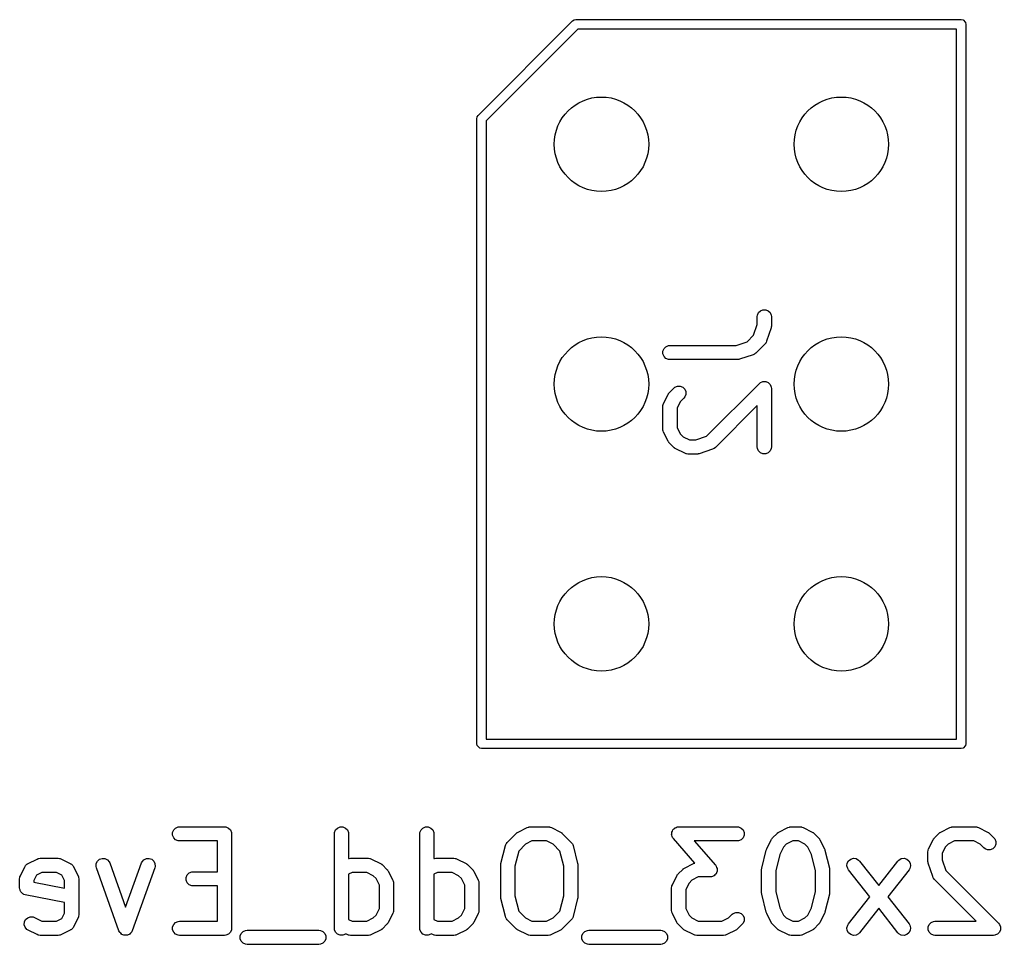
# Model space of a CAD drawing. Extents: x 1.92 to 4.62, y -4.26 to -2.08.
# Drawn here: x 3.9956 to 4.4045, y -3.8533 to -3.4677 of the extents above; entities that cross this region are included whole.
import ezdxf

# ---------------------------------------------------------------- set-up
doc = ezdxf.new("R2010")
doc.units = 0
doc.header["$MEASUREMENT"] = 0
doc.layers.add('BLACK', color=7, linetype='CONTINUOUS')

msp = doc.modelspace()

# ---------------------------------------------------------------- linework, layer by layer
at = {"layer": 'BLACK', "linetype": 'CONTINUOUS'}
for p, q in [((4.1868, -3.50766), (4.22617, -3.46829)), ((4.22837, -3.47165), (4.19016, -3.50987)), ((4.22617, -3.46829), (4.22681, -3.46787)), ((4.22681, -3.46787), (4.22756, -3.46772)), ((4.22756, -3.46772), (4.38819, -3.46772)), ((4.38622, -3.47165), (4.22837, -3.47165)), ((4.38622, -3.76772), (4.38622, -3.47165)), ((4.38819, -3.46772), (4.38894, -3.46787)), ((4.38894, -3.46787), (4.39001, -3.46893)), ((4.39001, -3.46893), (4.39016, -3.46969)), ((4.39016, -3.46969), (4.39016, -3.76969)), ((4.18622, -3.50906), (4.18637, -3.5083)), ((4.18637, -3.5083), (4.1868, -3.50766)), ((4.18622, -3.76969), (4.18622, -3.50906)), ((4.19016, -3.50987), (4.19016, -3.76772)), ((4.3032, -3.59099), (4.30364, -3.58992)), ((4.30364, -3.58992), (4.30445, -3.58911)), ((4.30445, -3.58911), (4.30552, -3.58867)), ((4.30552, -3.58867), (4.30667, -3.58867)), ((4.30667, -3.58867), (4.30774, -3.58911)), ((4.30774, -3.58911), (4.30855, -3.58992)), ((4.30855, -3.58992), (4.30899, -3.59099)), ((4.30314, -3.59156), (4.3032, -3.59099)), ((4.30314, -3.59483), (4.30314, -3.59156)), ((4.30899, -3.59099), (4.30905, -3.59156)), ((4.30905, -3.59156), (4.30905, -3.59531)), ((4.30164, -3.59934), (4.30314, -3.59483)), ((4.3089, -3.59625), (4.30702, -3.60187)), ((4.30896, -3.59596), (4.3089, -3.59625)), ((4.30899, -3.59589), (4.30896, -3.59596)), ((4.309, -3.59578), (4.30899, -3.59589)), ((4.30902, -3.59568), (4.309, -3.59578)), ((4.30905, -3.59531), (4.30902, -3.5956)), ((4.30902, -3.5956), (4.30902, -3.59568)), ((4.29437, -3.60361), (4.29888, -3.60211)), ((4.29888, -3.60211), (4.30164, -3.59934)), ((4.30668, -3.60258), (4.30631, -3.60303)), ((4.30672, -3.60248), (4.30668, -3.60258)), ((4.30679, -3.6024), (4.30672, -3.60248)), ((4.30702, -3.60187), (4.30679, -3.6024)), ((4.26383, -3.60599), (4.26427, -3.60492)), ((4.26383, -3.60714), (4.26383, -3.60599)), ((4.26427, -3.60492), (4.26508, -3.60411)), ((4.26508, -3.60411), (4.26615, -3.60367)), ((4.26615, -3.60367), (4.26673, -3.60361)), ((4.26673, -3.60361), (4.29437, -3.60361)), ((4.30631, -3.60303), (4.30256, -3.60677)), ((4.26427, -3.6082), (4.26383, -3.60714)), ((4.26508, -3.60902), (4.26427, -3.6082)), ((4.26615, -3.60946), (4.26508, -3.60902)), ((4.26673, -3.60951), (4.26615, -3.60946)), ((4.29485, -3.60951), (4.26673, -3.60951)), ((4.29514, -3.60949), (4.29485, -3.60951)), ((4.29522, -3.60949), (4.29514, -3.60949)), ((4.29532, -3.60947), (4.29522, -3.60949)), ((4.29542, -3.60946), (4.29532, -3.60947)), ((4.29549, -3.60943), (4.29542, -3.60946)), ((4.29578, -3.60936), (4.29549, -3.60943)), ((4.3014, -3.60749), (4.29578, -3.60936)), ((4.30193, -3.60725), (4.3014, -3.60749)), ((4.30201, -3.60718), (4.30193, -3.60725)), ((4.30211, -3.60714), (4.30201, -3.60718)), ((4.30256, -3.60677), (4.30211, -3.60714)), ((4.30445, -3.6191), (4.30521, -3.61879)), ((4.30521, -3.61879), (4.30552, -3.61866)), ((4.30552, -3.61866), (4.30667, -3.61866)), ((4.30667, -3.61866), (4.30774, -3.6191)), ((4.26651, -3.62322), (4.26839, -3.62135)), ((4.26839, -3.62135), (4.26883, -3.62098)), ((4.26883, -3.62098), (4.2699, -3.62054)), ((4.2699, -3.62054), (4.27105, -3.62054)), ((4.27105, -3.62054), (4.27212, -3.62098)), ((4.27212, -3.62098), (4.27293, -3.62179)), ((4.27293, -3.62179), (4.27337, -3.62286)), ((4.27337, -3.62286), (4.27337, -3.62401)), ((4.282, -3.64148), (4.30401, -3.61947)), ((4.30401, -3.61947), (4.30445, -3.6191)), ((4.30774, -3.6191), (4.30855, -3.61992)), ((4.30855, -3.61992), (4.30881, -3.62054)), ((4.30881, -3.62054), (4.30899, -3.62098)), ((4.30899, -3.62098), (4.30905, -3.62156)), ((4.30905, -3.62156), (4.30905, -3.64593)), ((4.26408, -3.62774), (4.26596, -3.62399)), ((4.26596, -3.62399), (4.26611, -3.62374)), ((4.26611, -3.62374), (4.26614, -3.62367)), ((4.26614, -3.62367), (4.26621, -3.62359)), ((4.26621, -3.62359), (4.26627, -3.6235)), ((4.26627, -3.6235), (4.26633, -3.62345)), ((4.26633, -3.62345), (4.26651, -3.62322)), ((4.27103, -3.62706), (4.26968, -3.62976)), ((4.27256, -3.62552), (4.27103, -3.62706)), ((4.27293, -3.62508), (4.27256, -3.62552)), ((4.27337, -3.62401), (4.27293, -3.62508)), ((4.26377, -3.62906), (4.26383, -3.62848)), ((4.26377, -3.63843), (4.26377, -3.62906)), ((4.26383, -3.62848), (4.26387, -3.62838)), ((4.26387, -3.62838), (4.26388, -3.62828)), ((4.26388, -3.62828), (4.26408, -3.62774)), ((4.26968, -3.62976), (4.26968, -3.63774)), ((4.30314, -3.62869), (4.28569, -3.64614)), ((4.30314, -3.64593), (4.30314, -3.62869)), ((4.26383, -3.63901), (4.26377, -3.63843)), ((4.26387, -3.63911), (4.26383, -3.63901)), ((4.26388, -3.63921), (4.26387, -3.63911)), ((4.26408, -3.63975), (4.26388, -3.63921)), ((4.26968, -3.63774), (4.27103, -3.64043)), ((4.26596, -3.6435), (4.26408, -3.63975)), ((4.26611, -3.64375), (4.26596, -3.6435)), ((4.27103, -3.64043), (4.27222, -3.64163)), ((4.27222, -3.64163), (4.27492, -3.64298)), ((4.27492, -3.64298), (4.27749, -3.64298)), ((4.27749, -3.64298), (4.282, -3.64148)), ((4.26614, -3.64382), (4.26611, -3.64375)), ((4.26621, -3.6439), (4.26614, -3.64382)), ((4.26627, -3.64399), (4.26621, -3.6439)), ((4.26633, -3.64404), (4.26627, -3.64399)), ((4.26651, -3.64427), (4.26633, -3.64404)), ((4.26839, -3.64614), (4.26651, -3.64427)), ((4.26861, -3.64633), (4.26839, -3.64614)), ((4.26866, -3.64639), (4.26861, -3.64633)), ((4.26875, -3.64645), (4.26866, -3.64639)), ((4.26883, -3.64651), (4.26875, -3.64645)), ((4.26891, -3.64654), (4.26883, -3.64651)), ((4.26915, -3.6467), (4.26891, -3.64654)), ((4.2729, -3.64857), (4.26915, -3.6467)), ((4.28453, -3.64686), (4.27891, -3.64873)), ((4.28506, -3.64662), (4.28453, -3.64686)), ((4.28514, -3.64655), (4.28506, -3.64662)), ((4.28524, -3.64651), (4.28514, -3.64655)), ((4.28569, -3.64614), (4.28524, -3.64651)), ((4.3032, -3.64651), (4.30314, -3.64593)), ((4.30364, -3.64757), (4.3032, -3.64651)), ((4.30445, -3.64839), (4.30364, -3.64757)), ((4.30855, -3.64757), (4.30774, -3.64839)), ((4.30899, -3.64651), (4.30855, -3.64757)), ((4.30905, -3.64593), (4.30899, -3.64651)), ((4.27344, -3.64878), (4.2729, -3.64857)), ((4.27355, -3.64879), (4.27344, -3.64878)), ((4.27365, -3.64883), (4.27355, -3.64879)), ((4.27422, -3.64888), (4.27365, -3.64883)), ((4.27797, -3.64888), (4.27422, -3.64888)), ((4.27827, -3.64886), (4.27797, -3.64888)), ((4.27834, -3.64886), (4.27827, -3.64886)), ((4.27845, -3.64884), (4.27834, -3.64886)), ((4.27855, -3.64883), (4.27845, -3.64884)), ((4.27862, -3.6488), (4.27855, -3.64883)), ((4.27891, -3.64873), (4.27862, -3.6488)), ((4.30552, -3.64883), (4.30445, -3.64839)), ((4.30667, -3.64883), (4.30552, -3.64883)), ((4.30774, -3.64839), (4.30667, -3.64883)), ((4.18637, -3.77044), (4.18622, -3.76969)), ((4.19016, -3.76772), (4.38622, -3.76772)), ((4.39016, -3.76969), (4.39001, -3.77044)), ((4.18744, -3.7715), (4.18637, -3.77044)), ((4.18819, -3.77165), (4.18744, -3.7715)), ((4.38819, -3.77165), (4.18819, -3.77165)), ((4.38894, -3.7715), (4.38819, -3.77165)), ((4.39001, -3.77044), (4.38894, -3.7715)), ((4.05938, -3.8067), (4.05982, -3.80564)), ((4.05938, -3.80785), (4.05938, -3.8067)), ((4.05982, -3.80564), (4.06064, -3.80482)), ((4.06064, -3.80482), (4.0617, -3.80438)), ((4.0617, -3.80438), (4.06228, -3.80432)), ((4.06228, -3.80432), (4.08103, -3.80432)), ((4.08103, -3.80432), (4.0816, -3.80438)), ((4.0816, -3.80438), (4.08267, -3.80482)), ((4.08267, -3.80482), (4.08348, -3.80564)), ((4.08348, -3.80564), (4.08392, -3.8067)), ((4.08392, -3.8067), (4.08398, -3.80728)), ((4.12682, -3.80728), (4.12688, -3.8067)), ((4.12688, -3.8067), (4.12732, -3.80564)), ((4.12732, -3.80564), (4.12813, -3.80482)), ((4.12813, -3.80482), (4.1292, -3.80438)), ((4.1292, -3.80438), (4.13035, -3.80438)), ((4.13035, -3.80438), (4.13141, -3.80482)), ((4.13141, -3.80482), (4.13223, -3.80564)), ((4.13223, -3.80564), (4.13267, -3.8067)), ((4.13267, -3.8067), (4.13272, -3.80728)), ((4.16244, -3.80728), (4.1625, -3.8067)), ((4.1625, -3.8067), (4.16294, -3.80564)), ((4.16294, -3.80564), (4.16375, -3.80482)), ((4.16375, -3.80482), (4.16482, -3.80438)), ((4.16482, -3.80438), (4.16597, -3.80438)), ((4.16597, -3.80438), (4.16703, -3.80482)), ((4.16703, -3.80482), (4.16785, -3.80564)), ((4.16785, -3.80564), (4.16829, -3.8067)), ((4.16829, -3.8067), (4.16834, -3.80728)), ((4.19892, -3.81081), (4.20267, -3.80706)), ((4.20267, -3.80706), (4.2029, -3.80688)), ((4.2029, -3.80688), (4.20295, -3.80682)), ((4.20295, -3.80682), (4.20304, -3.80676)), ((4.20304, -3.80676), (4.20312, -3.8067)), ((4.20312, -3.8067), (4.20319, -3.80667)), ((4.20319, -3.80667), (4.20344, -3.80651)), ((4.20344, -3.80651), (4.20719, -3.80464)), ((4.20719, -3.80464), (4.20773, -3.80443)), ((4.20773, -3.80443), (4.20784, -3.80442)), ((4.20784, -3.80442), (4.20794, -3.80438)), ((4.20794, -3.80438), (4.20851, -3.80432)), ((4.20851, -3.80432), (4.21601, -3.80432)), ((4.21601, -3.80432), (4.21659, -3.80438)), ((4.21659, -3.80438), (4.21668, -3.80442)), ((4.21668, -3.80442), (4.21679, -3.80443)), ((4.21679, -3.80443), (4.21733, -3.80464)), ((4.21733, -3.80464), (4.22108, -3.80651)), ((4.22108, -3.80651), (4.22133, -3.80667)), ((4.22133, -3.80667), (4.2214, -3.8067)), ((4.2214, -3.8067), (4.22148, -3.80676)), ((4.22148, -3.80676), (4.22157, -3.80682)), ((4.22157, -3.80682), (4.22162, -3.80688)), ((4.22162, -3.80688), (4.22185, -3.80706)), ((4.22185, -3.80706), (4.2256, -3.81081)), ((4.26748, -3.8067), (4.26752, -3.80661)), ((4.26748, -3.80718), (4.26748, -3.8067)), ((4.26752, -3.80661), (4.26753, -3.80651)), ((4.26753, -3.80651), (4.26774, -3.80608)), ((4.26774, -3.80608), (4.26792, -3.80564)), ((4.26792, -3.80564), (4.26799, -3.80557)), ((4.26799, -3.80557), (4.26804, -3.80548)), ((4.26804, -3.80548), (4.2684, -3.80516)), ((4.2684, -3.80516), (4.26874, -3.80482)), ((4.26874, -3.80482), (4.26883, -3.80478)), ((4.26883, -3.80478), (4.26891, -3.80472)), ((4.26891, -3.80472), (4.26936, -3.80456)), ((4.26936, -3.80456), (4.2698, -3.80438)), ((4.2698, -3.80438), (4.26994, -3.80437)), ((4.26994, -3.80437), (4.27, -3.80435)), ((4.27, -3.80435), (4.27007, -3.80435)), ((4.27007, -3.80435), (4.27038, -3.80432)), ((4.27038, -3.80432), (4.29475, -3.80432)), ((4.29475, -3.80432), (4.29533, -3.80438)), ((4.29533, -3.80438), (4.29639, -3.80482)), ((4.29639, -3.80482), (4.29721, -3.80564)), ((4.29721, -3.80564), (4.29765, -3.8067)), ((4.29765, -3.8067), (4.29765, -3.80785)), ((4.30954, -3.80894), (4.31141, -3.80706)), ((4.31141, -3.80706), (4.31164, -3.80688)), ((4.31164, -3.80688), (4.31169, -3.80682)), ((4.31169, -3.80682), (4.31178, -3.80676)), ((4.31178, -3.80676), (4.31186, -3.8067)), ((4.31186, -3.8067), (4.31193, -3.80667)), ((4.31193, -3.80667), (4.31218, -3.80651)), ((4.31218, -3.80651), (4.31593, -3.80464)), ((4.31593, -3.80464), (4.31647, -3.80443)), ((4.31647, -3.80443), (4.31657, -3.80442)), ((4.31657, -3.80442), (4.31667, -3.80438)), ((4.31667, -3.80438), (4.31725, -3.80432)), ((4.31725, -3.80432), (4.321, -3.80432)), ((4.321, -3.80432), (4.32157, -3.80438)), ((4.32157, -3.80438), (4.32167, -3.80442)), ((4.32167, -3.80442), (4.32178, -3.80443)), ((4.32178, -3.80443), (4.32232, -3.80464)), ((4.32232, -3.80464), (4.32607, -3.80651)), ((4.32607, -3.80651), (4.32632, -3.80667)), ((4.32632, -3.80667), (4.32639, -3.8067)), ((4.32639, -3.8067), (4.32647, -3.80676)), ((4.32647, -3.80676), (4.32656, -3.80682)), ((4.32656, -3.80682), (4.32661, -3.80688)), ((4.32661, -3.80688), (4.32683, -3.80706)), ((4.32683, -3.80706), (4.32871, -3.80894)), ((4.37703, -3.80894), (4.3789, -3.80706)), ((4.3789, -3.80706), (4.37913, -3.80688)), ((4.37913, -3.80688), (4.37918, -3.80682)), ((4.37918, -3.80682), (4.37927, -3.80676)), ((4.37927, -3.80676), (4.37935, -3.8067)), ((4.37935, -3.8067), (4.37942, -3.80667)), ((4.37942, -3.80667), (4.37967, -3.80651)), ((4.37967, -3.80651), (4.38342, -3.80464)), ((4.38342, -3.80464), (4.38396, -3.80443)), ((4.38396, -3.80443), (4.38407, -3.80442)), ((4.38407, -3.80442), (4.38416, -3.80438)), ((4.38416, -3.80438), (4.38474, -3.80432)), ((4.38474, -3.80432), (4.39411, -3.80432)), ((4.39411, -3.80432), (4.39469, -3.80438)), ((4.39469, -3.80438), (4.39479, -3.80442)), ((4.39479, -3.80442), (4.39489, -3.80443)), ((4.39489, -3.80443), (4.39543, -3.80464)), ((4.39543, -3.80464), (4.39918, -3.80651)), ((4.39918, -3.80651), (4.39943, -3.80667)), ((4.39943, -3.80667), (4.3995, -3.8067)), ((4.3995, -3.8067), (4.39958, -3.80676)), ((4.39958, -3.80676), (4.39967, -3.80682)), ((4.39967, -3.80682), (4.39972, -3.80688)), ((4.39972, -3.80688), (4.39995, -3.80706)), ((4.39995, -3.80706), (4.40183, -3.80894)), ((4.05982, -3.80892), (4.05938, -3.80785)), ((4.06064, -3.80973), (4.05982, -3.80892)), ((4.0617, -3.81017), (4.06064, -3.80973)), ((4.06228, -3.81023), (4.0617, -3.81017)), ((4.07807, -3.81023), (4.06228, -3.81023)), ((4.07807, -3.82307), (4.07807, -3.81023)), ((4.08398, -3.80728), (4.08398, -3.84665)), ((4.12682, -3.84665), (4.12682, -3.80728)), ((4.13272, -3.80728), (4.13272, -3.81756)), ((4.16244, -3.84665), (4.16244, -3.80728)), ((4.16834, -3.80728), (4.16834, -3.81756)), ((4.19856, -3.81126), (4.19892, -3.81081)), ((4.20921, -3.81023), (4.20651, -3.81158)), ((4.21531, -3.81023), (4.20921, -3.81023)), ((4.21801, -3.81158), (4.21531, -3.81023)), ((4.2256, -3.81081), (4.22596, -3.81126)), ((4.26745, -3.80766), (4.26748, -3.80718)), ((4.26748, -3.80775), (4.26745, -3.80766)), ((4.26748, -3.80785), (4.26748, -3.80775)), ((4.26767, -3.8083), (4.26748, -3.80785)), ((4.26782, -3.80875), (4.26767, -3.8083)), ((4.2679, -3.80886), (4.26782, -3.80875)), ((4.26792, -3.80892), (4.2679, -3.80886)), ((4.26798, -3.80897), (4.26792, -3.80892)), ((4.26816, -3.80922), (4.26798, -3.80897)), ((4.27709, -3.81943), (4.26816, -3.80922)), ((4.29475, -3.81023), (4.27689, -3.81023)), ((4.27689, -3.81023), (4.28572, -3.82033)), ((4.29533, -3.81017), (4.29475, -3.81023)), ((4.29639, -3.80973), (4.29533, -3.81017)), ((4.29721, -3.80892), (4.29639, -3.80973)), ((4.29765, -3.80785), (4.29721, -3.80892)), ((4.30711, -3.81345), (4.30898, -3.80971)), ((4.30898, -3.80971), (4.30914, -3.80946)), ((4.30914, -3.80946), (4.30917, -3.80939)), ((4.30917, -3.80939), (4.30923, -3.8093)), ((4.30923, -3.8093), (4.30929, -3.80922)), ((4.30929, -3.80922), (4.30935, -3.80916)), ((4.30935, -3.80916), (4.30954, -3.80894)), ((4.31794, -3.81023), (4.31525, -3.81158)), ((4.3203, -3.81023), (4.31794, -3.81023)), ((4.323, -3.81158), (4.3203, -3.81023)), ((4.32871, -3.80894), (4.3289, -3.80916)), ((4.3289, -3.80916), (4.32895, -3.80922)), ((4.32895, -3.80922), (4.32901, -3.8093)), ((4.32901, -3.8093), (4.32908, -3.80939)), ((4.32908, -3.80939), (4.32911, -3.80946)), ((4.32911, -3.80946), (4.32926, -3.80971)), ((4.32926, -3.80971), (4.33114, -3.81345)), ((4.3746, -3.81345), (4.37647, -3.80971)), ((4.37647, -3.80971), (4.37663, -3.80946)), ((4.37663, -3.80946), (4.37666, -3.80939)), ((4.37666, -3.80939), (4.37673, -3.8093)), ((4.37673, -3.8093), (4.37678, -3.80922)), ((4.37678, -3.80922), (4.37684, -3.80916)), ((4.37684, -3.80916), (4.37703, -3.80894)), ((4.38544, -3.81023), (4.38274, -3.81158)), ((4.39342, -3.81023), (4.38544, -3.81023)), ((4.39611, -3.81158), (4.39342, -3.81023)), ((4.40183, -3.80894), (4.40219, -3.80939)), ((4.40219, -3.80939), (4.40263, -3.81045)), ((4.40263, -3.81045), (4.40263, -3.8116)), ((4.19627, -3.81968), (4.19815, -3.81218)), ((4.19815, -3.81218), (4.19834, -3.81164)), ((4.19834, -3.81164), (4.19847, -3.81146)), ((4.19847, -3.81146), (4.19856, -3.81126)), ((4.20368, -3.81441), (4.20209, -3.82076)), ((4.20651, -3.81158), (4.20368, -3.81441)), ((4.22084, -3.81441), (4.21801, -3.81158)), ((4.22243, -3.82076), (4.22084, -3.81441)), ((4.22596, -3.81126), (4.22605, -3.81146)), ((4.22605, -3.81146), (4.22618, -3.81164)), ((4.22618, -3.81164), (4.22637, -3.81218)), ((4.22637, -3.81218), (4.22825, -3.81968)), ((4.30501, -3.82156), (4.30688, -3.81406)), ((4.30688, -3.81406), (4.3069, -3.81402)), ((4.3069, -3.814), (4.30699, -3.81376)), ((4.3069, -3.81402), (4.3069, -3.814)), ((4.30699, -3.81376), (4.30708, -3.81351)), ((4.30708, -3.81351), (4.30709, -3.8135)), ((4.30709, -3.8135), (4.30711, -3.81345)), ((4.31405, -3.81277), (4.31253, -3.81581)), ((4.31525, -3.81158), (4.31405, -3.81277)), ((4.32419, -3.81277), (4.323, -3.81158)), ((4.32571, -3.81581), (4.32419, -3.81277)), ((4.33114, -3.81345), (4.33115, -3.8135)), ((4.33115, -3.8135), (4.33117, -3.81351)), ((4.33117, -3.81351), (4.33125, -3.81376)), ((4.33125, -3.81376), (4.33134, -3.814)), ((4.33134, -3.814), (4.33135, -3.81402)), ((4.33135, -3.81402), (4.33136, -3.81406)), ((4.33136, -3.81406), (4.33324, -3.82156)), ((4.37429, -3.81478), (4.37434, -3.8142)), ((4.37429, -3.81852), (4.37429, -3.81478)), ((4.37434, -3.8142), (4.37438, -3.8141)), ((4.37438, -3.8141), (4.37439, -3.814)), ((4.37439, -3.814), (4.3746, -3.81345)), ((4.38154, -3.81277), (4.38019, -3.81547)), ((4.38274, -3.81158), (4.38154, -3.81277)), ((4.39765, -3.81311), (4.39611, -3.81158)), ((4.3981, -3.81348), (4.39765, -3.81311)), ((4.39916, -3.81392), (4.3981, -3.81348)), ((4.40031, -3.81392), (4.39916, -3.81392)), ((4.40138, -3.81348), (4.40031, -3.81392)), ((4.40219, -3.81267), (4.40138, -3.81348)), ((4.40263, -3.8116), (4.40219, -3.81267)), ((3.99909, -3.81963), (4.00284, -3.81776)), ((4.00284, -3.81776), (4.00338, -3.81755)), ((4.00338, -3.81755), (4.00349, -3.81754)), ((4.00349, -3.81754), (4.00359, -3.8175)), ((4.00359, -3.8175), (4.00416, -3.81745)), ((4.00416, -3.81745), (4.01166, -3.81745)), ((4.01166, -3.81745), (4.01224, -3.8175)), ((4.01224, -3.8175), (4.01234, -3.81754)), ((4.01234, -3.81754), (4.01244, -3.81755)), ((4.01244, -3.81755), (4.01298, -3.81776)), ((4.01298, -3.81776), (4.01673, -3.81963)), ((4.02754, -3.81968), (4.02804, -3.81864)), ((4.02804, -3.81864), (4.02889, -3.81787)), ((4.02889, -3.81787), (4.02998, -3.81748)), ((4.02998, -3.81748), (4.03113, -3.81754)), ((4.03113, -3.81754), (4.03217, -3.81803)), ((4.03217, -3.81803), (4.03294, -3.81888)), ((4.03294, -3.81888), (4.03319, -3.81941)), ((4.04638, -3.81941), (4.04662, -3.81888)), ((4.04662, -3.81888), (4.0474, -3.81803)), ((4.0474, -3.81803), (4.04844, -3.81754)), ((4.04844, -3.81754), (4.04959, -3.81748)), ((4.04959, -3.81748), (4.05067, -3.81787)), ((4.05067, -3.81787), (4.05153, -3.81864)), ((4.05153, -3.81864), (4.05202, -3.81968)), ((4.13272, -3.81756), (4.13274, -3.81755)), ((4.13274, -3.81755), (4.13285, -3.81754)), ((4.13285, -3.81754), (4.13294, -3.8175)), ((4.13294, -3.8175), (4.13352, -3.81745)), ((4.13352, -3.81745), (4.14102, -3.81745)), ((4.14102, -3.81745), (4.1416, -3.8175)), ((4.1416, -3.8175), (4.14169, -3.81754)), ((4.14169, -3.81754), (4.1418, -3.81755)), ((4.1418, -3.81755), (4.14234, -3.81776)), ((4.14234, -3.81776), (4.14609, -3.81963)), ((4.16834, -3.81756), (4.16836, -3.81755)), ((4.16836, -3.81755), (4.16847, -3.81754)), ((4.16847, -3.81754), (4.16857, -3.8175)), ((4.16857, -3.8175), (4.16914, -3.81745)), ((4.16914, -3.81745), (4.17664, -3.81745)), ((4.17664, -3.81745), (4.17722, -3.8175)), ((4.17722, -3.8175), (4.17731, -3.81754)), ((4.17731, -3.81754), (4.17742, -3.81755)), ((4.17742, -3.81755), (4.17796, -3.81776)), ((4.17796, -3.81776), (4.18171, -3.81963)), ((4.31253, -3.81581), (4.31083, -3.82264)), ((4.32742, -3.82264), (4.32571, -3.81581)), ((4.34069, -3.81948), (4.34125, -3.81848)), ((4.34125, -3.81848), (4.34216, -3.81777)), ((4.34216, -3.81777), (4.34327, -3.81746)), ((4.34327, -3.81746), (4.34441, -3.81759)), ((4.34441, -3.81759), (4.34542, -3.81816)), ((4.34542, -3.81816), (4.34582, -3.81858)), ((4.34582, -3.81858), (4.35381, -3.82874)), ((4.35381, -3.82874), (4.3618, -3.81858)), ((4.3618, -3.81858), (4.3622, -3.81816)), ((4.3622, -3.81816), (4.3632, -3.81759)), ((4.3632, -3.81759), (4.36434, -3.81746)), ((4.36434, -3.81746), (4.36545, -3.81777)), ((4.36545, -3.81777), (4.36636, -3.81848)), ((4.36636, -3.81848), (4.36692, -3.81948)), ((4.37432, -3.81882), (4.37429, -3.81852)), ((4.37431, -3.81889), (4.37432, -3.81882)), ((4.37433, -3.819), (4.37431, -3.81889)), ((4.37434, -3.8191), (4.37433, -3.819)), ((4.37437, -3.81917), (4.37434, -3.8191)), ((4.37444, -3.81946), (4.37437, -3.81917)), ((4.38019, -3.81547), (4.38019, -3.81805)), ((4.38019, -3.81805), (4.3817, -3.82255)), ((3.9959, -3.8247), (3.99777, -3.82095)), ((3.99777, -3.82095), (3.99783, -3.82086)), ((3.99783, -3.82086), (3.99785, -3.82081)), ((3.99785, -3.82081), (3.9979, -3.82076)), ((3.9979, -3.82076), (3.99808, -3.82046)), ((3.99808, -3.82046), (3.99836, -3.82022)), ((3.99836, -3.82022), (3.9986, -3.81994)), ((3.9986, -3.81994), (3.99889, -3.81976)), ((3.99889, -3.81976), (3.99895, -3.81971)), ((3.99895, -3.81971), (3.999, -3.81969)), ((3.999, -3.81969), (3.99909, -3.81963)), ((4.00486, -3.82335), (4.00261, -3.82448)), ((4.01096, -3.82335), (4.00486, -3.82335)), ((4.01321, -3.82448), (4.01096, -3.82335)), ((4.01673, -3.81963), (4.01683, -3.81969)), ((4.01683, -3.81969), (4.01687, -3.81971)), ((4.01687, -3.81971), (4.01693, -3.81976)), ((4.01693, -3.81976), (4.01722, -3.81994)), ((4.01722, -3.81994), (4.01746, -3.82022)), ((4.01746, -3.82022), (4.01774, -3.82046)), ((4.01774, -3.82046), (4.01793, -3.82076)), ((4.01793, -3.82076), (4.01798, -3.82081)), ((4.01798, -3.82081), (4.01799, -3.82086)), ((4.01799, -3.82086), (4.01805, -3.82095)), ((4.01805, -3.82095), (4.01993, -3.8247)), ((4.02749, -3.82083), (4.02754, -3.81968)), ((4.02763, -3.82139), (4.02749, -3.82083)), ((4.037, -3.84764), (4.02763, -3.82139)), ((4.03319, -3.81941), (4.03978, -3.83787)), ((4.03978, -3.83787), (4.04638, -3.81941)), ((4.05194, -3.82139), (4.04256, -3.84764)), ((4.05208, -3.82083), (4.05194, -3.82139)), ((4.05202, -3.81968), (4.05208, -3.82083)), ((4.06626, -3.82357), (4.06733, -3.82313)), ((4.06733, -3.82313), (4.0679, -3.82307)), ((4.0679, -3.82307), (4.07807, -3.82307)), ((4.13422, -3.82335), (4.13272, -3.8241)), ((4.14032, -3.82335), (4.13422, -3.82335)), ((4.14302, -3.8247), (4.14032, -3.82335)), ((4.14609, -3.81963), (4.14634, -3.81979)), ((4.14634, -3.81979), (4.14641, -3.81982)), ((4.14641, -3.81982), (4.14649, -3.81989)), ((4.14649, -3.81989), (4.14658, -3.81994)), ((4.14658, -3.81994), (4.14663, -3.82)), ((4.14663, -3.82), (4.14686, -3.82019)), ((4.14686, -3.82019), (4.14873, -3.82206)), ((4.14873, -3.82206), (4.14892, -3.82229)), ((4.14892, -3.82229), (4.14898, -3.82234)), ((4.14898, -3.82234), (4.14903, -3.82243)), ((4.14903, -3.82243), (4.1491, -3.82251)), ((4.1491, -3.82251), (4.14913, -3.82258)), ((4.14913, -3.82258), (4.14929, -3.82283)), ((4.14929, -3.82283), (4.15116, -3.82658)), ((4.16984, -3.82335), (4.16834, -3.8241)), ((4.17594, -3.82335), (4.16984, -3.82335)), ((4.17864, -3.8247), (4.17594, -3.82335)), ((4.18171, -3.81963), (4.18196, -3.81979)), ((4.18196, -3.81979), (4.18203, -3.81982)), ((4.18203, -3.81982), (4.18211, -3.81989)), ((4.18211, -3.81989), (4.1822, -3.81994)), ((4.1822, -3.81994), (4.18225, -3.82)), ((4.18225, -3.82), (4.18248, -3.82019)), ((4.18248, -3.82019), (4.18435, -3.82206)), ((4.18435, -3.82206), (4.18454, -3.82229)), ((4.18454, -3.82229), (4.1846, -3.82234)), ((4.1846, -3.82234), (4.18465, -3.82243)), ((4.18465, -3.82243), (4.18472, -3.82251)), ((4.18472, -3.82251), (4.18475, -3.82258)), ((4.18475, -3.82258), (4.18491, -3.82283)), ((4.18491, -3.82283), (4.18678, -3.82658)), ((4.19618, -3.8204), (4.19619, -3.8203)), ((4.19618, -3.83352), (4.19618, -3.8204)), ((4.19619, -3.82026), (4.19622, -3.82004)), ((4.19619, -3.8203), (4.19619, -3.82026)), ((4.19622, -3.82004), (4.19624, -3.81982)), ((4.19624, -3.81982), (4.19626, -3.81978)), ((4.19626, -3.81978), (4.19627, -3.81968)), ((4.20209, -3.82076), (4.20209, -3.83316)), ((4.22243, -3.83316), (4.22243, -3.82076)), ((4.22825, -3.81968), (4.22826, -3.81978)), ((4.22826, -3.81978), (4.22828, -3.81982)), ((4.22828, -3.81982), (4.2283, -3.82004)), ((4.2283, -3.82004), (4.22833, -3.82026)), ((4.22833, -3.82026), (4.22833, -3.8203)), ((4.22833, -3.8203), (4.22834, -3.8204)), ((4.22834, -3.8204), (4.22834, -3.83352)), ((4.27017, -3.82394), (4.27204, -3.82206)), ((4.27204, -3.82206), (4.27227, -3.82188)), ((4.27227, -3.82188), (4.27232, -3.82182)), ((4.27232, -3.82182), (4.27241, -3.82176)), ((4.27241, -3.82176), (4.27249, -3.82169)), ((4.27249, -3.82169), (4.27256, -3.82166)), ((4.27256, -3.82166), (4.27281, -3.82151)), ((4.27281, -3.82151), (4.27656, -3.81963)), ((4.27656, -3.81963), (4.27709, -3.81943)), ((4.28572, -3.82033), (4.2859, -3.82058)), ((4.2859, -3.82058), (4.28596, -3.82063)), ((4.28596, -3.82063), (4.28598, -3.82069)), ((4.28598, -3.82069), (4.28606, -3.8208)), ((4.28606, -3.8208), (4.28621, -3.82126)), ((4.28635, -3.82304), (4.28614, -3.82347)), ((4.28621, -3.82126), (4.2864, -3.8217)), ((4.28636, -3.82294), (4.28635, -3.82304)), ((4.2864, -3.82285), (4.28636, -3.82294)), ((4.2864, -3.8217), (4.2864, -3.8218)), ((4.2864, -3.8218), (4.28643, -3.82189)), ((4.28643, -3.82189), (4.2864, -3.82237)), ((4.2864, -3.82237), (4.2864, -3.82285)), ((4.30492, -3.82213), (4.30496, -3.82192)), ((4.30493, -3.82217), (4.30492, -3.82213)), ((4.30492, -3.82227), (4.30493, -3.82217)), ((4.30492, -3.83165), (4.30492, -3.82227)), ((4.30496, -3.82192), (4.30498, -3.8217)), ((4.30498, -3.8217), (4.30499, -3.82166)), ((4.30499, -3.82166), (4.30501, -3.82156)), ((4.31083, -3.82264), (4.31083, -3.83128)), ((4.32742, -3.83128), (4.32742, -3.82264)), ((4.33324, -3.82156), (4.33325, -3.82166)), ((4.33325, -3.82166), (4.33327, -3.8217)), ((4.33327, -3.8217), (4.33329, -3.82192)), ((4.33329, -3.82192), (4.33332, -3.82213)), ((4.33332, -3.82213), (4.33331, -3.82217)), ((4.33331, -3.82217), (4.33332, -3.82227)), ((4.33332, -3.82227), (4.33332, -3.83165)), ((4.34055, -3.82063), (4.34069, -3.81948)), ((4.34086, -3.82174), (4.34055, -3.82063)), ((4.34117, -3.82222), (4.34086, -3.82174)), ((4.35005, -3.83352), (4.34117, -3.82222)), ((4.36644, -3.82222), (4.35756, -3.83352)), ((4.36675, -3.82174), (4.36644, -3.82222)), ((4.36706, -3.82063), (4.36675, -3.82174)), ((4.36692, -3.81948), (4.36706, -3.82063)), ((4.37631, -3.82508), (4.37444, -3.81946)), ((4.3817, -3.82255), (4.4037, -3.84456)), ((3.99558, -3.82602), (3.99564, -3.82545)), ((3.99558, -3.82977), (3.99558, -3.82602)), ((3.99564, -3.82545), (3.99568, -3.82535)), ((3.99568, -3.82535), (3.99569, -3.82524)), ((3.99569, -3.82524), (3.9959, -3.8247)), ((4.00261, -3.82448), (4.00149, -3.82672)), ((4.00149, -3.82672), (4.00149, -3.82735)), ((4.00149, -3.82735), (4.01433, -3.82992)), ((4.01433, -3.82672), (4.01321, -3.82448)), ((4.01433, -3.82992), (4.01433, -3.82672)), ((4.01993, -3.8247), (4.02013, -3.82524)), ((4.02013, -3.82524), (4.02014, -3.82535)), ((4.02014, -3.82535), (4.02018, -3.82545)), ((4.02018, -3.82545), (4.02024, -3.82602)), ((4.02024, -3.82602), (4.02024, -3.84102)), ((4.06501, -3.82545), (4.06545, -3.82438)), ((4.06501, -3.8266), (4.06501, -3.82545)), ((4.06545, -3.82766), (4.06501, -3.8266)), ((4.06545, -3.82438), (4.06626, -3.82357)), ((4.13272, -3.8241), (4.13272, -3.84295)), ((4.14422, -3.8259), (4.14302, -3.8247)), ((4.14557, -3.8286), (4.14422, -3.8259)), ((4.15116, -3.82658), (4.15137, -3.82712)), ((4.15137, -3.82712), (4.15137, -3.82722)), ((4.15137, -3.82722), (4.15141, -3.82732)), ((4.15141, -3.82732), (4.15147, -3.8279)), ((4.16834, -3.8241), (4.16834, -3.84295)), ((4.17984, -3.8259), (4.17864, -3.8247)), ((4.18119, -3.8286), (4.17984, -3.8259)), ((4.18678, -3.82658), (4.18699, -3.82712)), ((4.18699, -3.82712), (4.18699, -3.82722)), ((4.18699, -3.82722), (4.18704, -3.82732)), ((4.18704, -3.82732), (4.18709, -3.8279)), ((4.26774, -3.82845), (4.26961, -3.8247)), ((4.26961, -3.8247), (4.26977, -3.82446)), ((4.26977, -3.82446), (4.2698, -3.82438)), ((4.2698, -3.82438), (4.26986, -3.8243)), ((4.26986, -3.8243), (4.26992, -3.82421)), ((4.26992, -3.82421), (4.26998, -3.82416)), ((4.26998, -3.82416), (4.27017, -3.82394)), ((4.27588, -3.82658), (4.27468, -3.82777)), ((4.27857, -3.82523), (4.27588, -3.82658)), ((4.2835, -3.82523), (4.27857, -3.82523)), ((4.28381, -3.8252), (4.2835, -3.82523)), ((4.28388, -3.8252), (4.28381, -3.8252)), ((4.28394, -3.82518), (4.28388, -3.8252)), ((4.28408, -3.82517), (4.28394, -3.82518)), ((4.28452, -3.82499), (4.28408, -3.82517)), ((4.28498, -3.82483), (4.28452, -3.82499)), ((4.28505, -3.82477), (4.28498, -3.82483)), ((4.28514, -3.82473), (4.28505, -3.82477)), ((4.28548, -3.82439), (4.28514, -3.82473)), ((4.28584, -3.82407), (4.28548, -3.82439)), ((4.28589, -3.82399), (4.28584, -3.82407)), ((4.28596, -3.82391), (4.28589, -3.82399)), ((4.28614, -3.82347), (4.28596, -3.82391)), ((4.37655, -3.82561), (4.37631, -3.82508)), ((4.37662, -3.82569), (4.37655, -3.82561)), ((4.37666, -3.82579), (4.37662, -3.82569)), ((4.37703, -3.82624), (4.37666, -3.82579)), ((4.39448, -3.84369), (4.37703, -3.82624)), ((3.99564, -3.83035), (3.99558, -3.82977)), ((3.99575, -3.83062), (3.99564, -3.83035)), ((3.99581, -3.8309), (3.99575, -3.83062)), ((3.99597, -3.83114), (3.99581, -3.8309)), ((3.99608, -3.83141), (3.99597, -3.83114)), ((3.99629, -3.83162), (3.99608, -3.83141)), ((4.06626, -3.82848), (4.06545, -3.82766)), ((4.06733, -3.82892), (4.06626, -3.82848)), ((4.0679, -3.82898), (4.06733, -3.82892)), ((4.07807, -3.82898), (4.0679, -3.82898)), ((4.07807, -3.84369), (4.07807, -3.82898)), ((4.14557, -3.83845), (4.14557, -3.8286)), ((4.15147, -3.8279), (4.15147, -3.83915)), ((4.18119, -3.83845), (4.18119, -3.8286)), ((4.18709, -3.8279), (4.18709, -3.83915)), ((4.26743, -3.82977), (4.26748, -3.8292)), ((4.26743, -3.83915), (4.26743, -3.82977)), ((4.26748, -3.8292), (4.26752, -3.8291)), ((4.26752, -3.8291), (4.26753, -3.82899)), ((4.26753, -3.82899), (4.26774, -3.82845)), ((4.27468, -3.82777), (4.27333, -3.83047)), ((4.27333, -3.83047), (4.27333, -3.83845)), ((4.31083, -3.83128), (4.31253, -3.83812)), ((4.32571, -3.83812), (4.32742, -3.83128)), ((3.99645, -3.83186), (3.99629, -3.83162)), ((3.99669, -3.83202), (3.99645, -3.83186)), ((3.9969, -3.83223), (3.99669, -3.83202)), ((3.99716, -3.83234), (3.9969, -3.83223)), ((3.9974, -3.8325), (3.99716, -3.83234)), ((3.99796, -3.83267), (3.9974, -3.8325)), ((4.01433, -3.83594), (3.99796, -3.83267)), ((4.19619, -3.83362), (4.19618, -3.83352)), ((4.19619, -3.83367), (4.19619, -3.83362)), ((4.19622, -3.83388), (4.19619, -3.83367)), ((4.19624, -3.8341), (4.19622, -3.83388)), ((4.19626, -3.83414), (4.19624, -3.8341)), ((4.19627, -3.83424), (4.19626, -3.83414)), ((4.19815, -3.84174), (4.19627, -3.83424)), ((4.20209, -3.83316), (4.20368, -3.83951)), ((4.22084, -3.83951), (4.22243, -3.83316)), ((4.22825, -3.83424), (4.22637, -3.84174)), ((4.22826, -3.83414), (4.22825, -3.83424)), ((4.22828, -3.8341), (4.22826, -3.83414)), ((4.2283, -3.83388), (4.22828, -3.8341)), ((4.22833, -3.83367), (4.2283, -3.83388)), ((4.22834, -3.83352), (4.22833, -3.83362)), ((4.22833, -3.83362), (4.22833, -3.83367)), ((4.30493, -3.83175), (4.30492, -3.83165)), ((4.30492, -3.83179), (4.30493, -3.83175)), ((4.30496, -3.83201), (4.30492, -3.83179)), ((4.30498, -3.83222), (4.30496, -3.83201)), ((4.30499, -3.83226), (4.30498, -3.83222)), ((4.30501, -3.83236), (4.30499, -3.83226)), ((4.30688, -3.83986), (4.30501, -3.83236)), ((4.33324, -3.83236), (4.33136, -3.83986)), ((4.33325, -3.83226), (4.33324, -3.83236)), ((4.33327, -3.83222), (4.33325, -3.83226)), ((4.33329, -3.83201), (4.33327, -3.83222)), ((4.33332, -3.83179), (4.33329, -3.83201)), ((4.33332, -3.83165), (4.33331, -3.83175)), ((4.33331, -3.83175), (4.33332, -3.83179)), ((4.34117, -3.84482), (4.35005, -3.83352)), ((4.35756, -3.83352), (4.36644, -3.84482)), ((4.01433, -3.84033), (4.01433, -3.83594)), ((4.14422, -3.84115), (4.14557, -3.83845)), ((4.15141, -3.83972), (4.15137, -3.83982)), ((4.15147, -3.83915), (4.15141, -3.83972)), ((4.17984, -3.84115), (4.18119, -3.83845)), ((4.18704, -3.83972), (4.18699, -3.83982)), ((4.18709, -3.83915), (4.18704, -3.83972)), ((4.20368, -3.83951), (4.20651, -3.84234)), ((4.21801, -3.84234), (4.22084, -3.83951)), ((4.26748, -3.83972), (4.26743, -3.83915)), ((4.26752, -3.83982), (4.26748, -3.83972)), ((4.27333, -3.83845), (4.27468, -3.84115)), ((4.31253, -3.83812), (4.31405, -3.84115)), ((4.32419, -3.84115), (4.32571, -3.83812)), ((4.35381, -3.8383), (4.34582, -3.84847)), ((4.3618, -3.84847), (4.35381, -3.8383)), ((3.99756, -3.84399), (3.99808, -3.84296)), ((3.99808, -3.84296), (3.99895, -3.84221)), ((3.99895, -3.84221), (4.00004, -3.84184)), ((4.00004, -3.84184), (4.00119, -3.84192)), ((4.00119, -3.84192), (4.00173, -3.84213)), ((4.00173, -3.84213), (4.00486, -3.84369)), ((4.00486, -3.84369), (4.01096, -3.84369)), ((4.01096, -3.84369), (4.01321, -3.84257)), ((4.01321, -3.84257), (4.01433, -3.84033)), ((4.01993, -3.84234), (4.01805, -3.84609)), ((4.02013, -3.8418), (4.01993, -3.84234)), ((4.02014, -3.8417), (4.02013, -3.8418)), ((4.02018, -3.8416), (4.02014, -3.8417)), ((4.02024, -3.84102), (4.02018, -3.8416)), ((4.06064, -3.84419), (4.0617, -3.84375)), ((4.0617, -3.84375), (4.06228, -3.84369)), ((4.06228, -3.84369), (4.07807, -3.84369)), ((4.13272, -3.84295), (4.13422, -3.84369)), ((4.13422, -3.84369), (4.14032, -3.84369)), ((4.14032, -3.84369), (4.14302, -3.84234)), ((4.14302, -3.84234), (4.14422, -3.84115)), ((4.15116, -3.84047), (4.14929, -3.84422)), ((4.15137, -3.83993), (4.15116, -3.84047)), ((4.15137, -3.83982), (4.15137, -3.83993)), ((4.16834, -3.84295), (4.16984, -3.84369)), ((4.16984, -3.84369), (4.17594, -3.84369)), ((4.17594, -3.84369), (4.17864, -3.84234)), ((4.17864, -3.84234), (4.17984, -3.84115)), ((4.18678, -3.84047), (4.18491, -3.84422)), ((4.18699, -3.83993), (4.18678, -3.84047)), ((4.18699, -3.83982), (4.18699, -3.83993)), ((4.19834, -3.84228), (4.19815, -3.84174)), ((4.19847, -3.84246), (4.19834, -3.84228)), ((4.19856, -3.84266), (4.19847, -3.84246)), ((4.19892, -3.84311), (4.19856, -3.84266)), ((4.20267, -3.84686), (4.19892, -3.84311)), ((4.20651, -3.84234), (4.20921, -3.84369)), ((4.20921, -3.84369), (4.21531, -3.84369)), ((4.21531, -3.84369), (4.21801, -3.84234)), ((4.2256, -3.84311), (4.22185, -3.84686)), ((4.22596, -3.84266), (4.2256, -3.84311)), ((4.22605, -3.84246), (4.22596, -3.84266)), ((4.22618, -3.84228), (4.22605, -3.84246)), ((4.22637, -3.84174), (4.22618, -3.84228)), ((4.26753, -3.83993), (4.26752, -3.83982)), ((4.26774, -3.84047), (4.26753, -3.83993)), ((4.26961, -3.84422), (4.26774, -3.84047)), ((4.27468, -3.84115), (4.27588, -3.84234)), ((4.27588, -3.84234), (4.27857, -3.84369)), ((4.27857, -3.84369), (4.28843, -3.84369)), ((4.28843, -3.84369), (4.29113, -3.84234)), ((4.29113, -3.84234), (4.29266, -3.84081)), ((4.29266, -3.84081), (4.29311, -3.84044)), ((4.29311, -3.84044), (4.29417, -3.84)), ((4.29417, -3.84), (4.29533, -3.84)), ((4.29533, -3.84), (4.29639, -3.84044)), ((4.29639, -3.84044), (4.29721, -3.84126)), ((4.29721, -3.84126), (4.29765, -3.84232)), ((4.29765, -3.84347), (4.29721, -3.84454)), ((4.29765, -3.84232), (4.29765, -3.84347)), ((4.3069, -3.83991), (4.30688, -3.83986)), ((4.3069, -3.83993), (4.3069, -3.83991)), ((4.30699, -3.84017), (4.3069, -3.83993)), ((4.30708, -3.84041), (4.30699, -3.84017)), ((4.30709, -3.84043), (4.30708, -3.84041)), ((4.30711, -3.84047), (4.30709, -3.84043)), ((4.30898, -3.84422), (4.30711, -3.84047)), ((4.31405, -3.84115), (4.31525, -3.84234)), ((4.31525, -3.84234), (4.31794, -3.84369)), ((4.31794, -3.84369), (4.3203, -3.84369)), ((4.3203, -3.84369), (4.323, -3.84234)), ((4.323, -3.84234), (4.32419, -3.84115)), ((4.33114, -3.84047), (4.32926, -3.84422)), ((4.33115, -3.84043), (4.33114, -3.84047)), ((4.33117, -3.84041), (4.33115, -3.84043)), ((4.33125, -3.84017), (4.33117, -3.84041)), ((4.33134, -3.83993), (4.33125, -3.84017)), ((4.33135, -3.83991), (4.33134, -3.83993)), ((4.33136, -3.83986), (4.33135, -3.83991)), ((4.3756, -3.84419), (4.37666, -3.84375)), ((4.37666, -3.84375), (4.37724, -3.84369)), ((4.37724, -3.84369), (4.39448, -3.84369)), ((3.99748, -3.84514), (3.99756, -3.84399)), ((3.99785, -3.84623), (3.99748, -3.84514)), ((3.9986, -3.8471), (3.99785, -3.84623)), ((3.99909, -3.84741), (3.9986, -3.8471)), ((4.00284, -3.84929), (3.99909, -3.84741)), ((4.01673, -3.84741), (4.01298, -3.84929)), ((4.01683, -3.84735), (4.01673, -3.84741)), ((4.01687, -3.84734), (4.01683, -3.84735)), ((4.01693, -3.84729), (4.01687, -3.84734)), ((4.01722, -3.8471), (4.01693, -3.84729)), ((4.01746, -3.84682), (4.01722, -3.8471)), ((4.01774, -3.84658), (4.01746, -3.84682)), ((4.01793, -3.84629), (4.01774, -3.84658)), ((4.01798, -3.84623), (4.01793, -3.84629)), ((4.01799, -3.84619), (4.01798, -3.84623)), ((4.01805, -3.84609), (4.01799, -3.84619)), ((4.03725, -3.84816), (4.037, -3.84764)), ((4.04256, -3.84764), (4.04232, -3.84816)), ((4.05938, -3.84607), (4.05982, -3.84501)), ((4.05938, -3.84722), (4.05938, -3.84607)), ((4.05982, -3.84829), (4.05938, -3.84722)), ((4.05982, -3.84501), (4.06064, -3.84419)), ((4.08392, -3.84722), (4.08348, -3.84829)), ((4.08398, -3.84665), (4.08392, -3.84722)), ((4.08795, -3.84876), (4.08876, -3.84794)), ((4.08876, -3.84794), (4.08983, -3.8475)), ((4.08983, -3.8475), (4.0904, -3.84744)), ((4.0904, -3.84744), (4.1204, -3.84744)), ((4.1204, -3.84744), (4.12097, -3.8475)), ((4.12097, -3.8475), (4.12204, -3.84794)), ((4.12204, -3.84794), (4.12285, -3.84876)), ((4.12688, -3.84722), (4.12682, -3.84665)), ((4.12732, -3.84829), (4.12688, -3.84722)), ((4.14609, -3.84741), (4.14234, -3.84929)), ((4.14634, -3.84726), (4.14609, -3.84741)), ((4.14641, -3.84723), (4.14634, -3.84726)), ((4.14649, -3.84716), (4.14641, -3.84723)), ((4.14658, -3.8471), (4.14649, -3.84716)), ((4.14663, -3.84705), (4.14658, -3.8471)), ((4.14686, -3.84686), (4.14663, -3.84705)), ((4.14873, -3.84498), (4.14686, -3.84686)), ((4.14892, -3.84476), (4.14873, -3.84498)), ((4.14898, -3.84471), (4.14892, -3.84476)), ((4.14903, -3.84462), (4.14898, -3.84471)), ((4.1491, -3.84454), (4.14903, -3.84462)), ((4.14913, -3.84447), (4.1491, -3.84454)), ((4.14929, -3.84422), (4.14913, -3.84447)), ((4.1625, -3.84722), (4.16244, -3.84665)), ((4.16294, -3.84829), (4.1625, -3.84722)), ((4.18171, -3.84741), (4.17796, -3.84929)), ((4.18196, -3.84726), (4.18171, -3.84741)), ((4.18203, -3.84723), (4.18196, -3.84726)), ((4.18211, -3.84716), (4.18203, -3.84723)), ((4.1822, -3.8471), (4.18211, -3.84716)), ((4.18225, -3.84705), (4.1822, -3.8471)), ((4.18248, -3.84686), (4.18225, -3.84705)), ((4.18435, -3.84498), (4.18248, -3.84686)), ((4.18454, -3.84476), (4.18435, -3.84498)), ((4.1846, -3.84471), (4.18454, -3.84476)), ((4.18465, -3.84462), (4.1846, -3.84471)), ((4.18472, -3.84454), (4.18465, -3.84462)), ((4.18475, -3.84447), (4.18472, -3.84454)), ((4.18491, -3.84422), (4.18475, -3.84447)), ((4.2029, -3.84705), (4.20267, -3.84686)), ((4.20295, -3.8471), (4.2029, -3.84705)), ((4.20304, -3.84716), (4.20295, -3.8471)), ((4.20312, -3.84723), (4.20304, -3.84716)), ((4.20319, -3.84726), (4.20312, -3.84723)), ((4.20344, -3.84741), (4.20319, -3.84726)), ((4.20719, -3.84929), (4.20344, -3.84741)), ((4.22108, -3.84741), (4.21733, -3.84929)), ((4.22133, -3.84726), (4.22108, -3.84741)), ((4.2214, -3.84723), (4.22133, -3.84726)), ((4.22148, -3.84716), (4.2214, -3.84723)), ((4.22157, -3.8471), (4.22148, -3.84716)), ((4.22162, -3.84705), (4.22157, -3.8471)), ((4.22185, -3.84686), (4.22162, -3.84705)), ((4.23043, -3.84876), (4.23124, -3.84794)), ((4.23124, -3.84794), (4.23231, -3.8475)), ((4.23231, -3.8475), (4.23288, -3.84744)), ((4.23288, -3.84744), (4.26288, -3.84744)), ((4.26288, -3.84744), (4.26346, -3.8475)), ((4.26346, -3.8475), (4.26452, -3.84794)), ((4.26452, -3.84794), (4.26533, -3.84876)), ((4.26977, -3.84447), (4.26961, -3.84422)), ((4.2698, -3.84454), (4.26977, -3.84447)), ((4.26986, -3.84462), (4.2698, -3.84454)), ((4.26992, -3.84471), (4.26986, -3.84462)), ((4.26998, -3.84476), (4.26992, -3.84471)), ((4.27017, -3.84498), (4.26998, -3.84476)), ((4.27204, -3.84686), (4.27017, -3.84498)), ((4.27227, -3.84705), (4.27204, -3.84686)), ((4.27232, -3.8471), (4.27227, -3.84705)), ((4.27241, -3.84716), (4.27232, -3.8471)), ((4.27249, -3.84723), (4.27241, -3.84716)), ((4.27256, -3.84726), (4.27249, -3.84723)), ((4.27281, -3.84741), (4.27256, -3.84726)), ((4.27656, -3.84929), (4.27281, -3.84741)), ((4.2942, -3.84741), (4.29045, -3.84929)), ((4.29444, -3.84726), (4.2942, -3.84741)), ((4.29452, -3.84723), (4.29444, -3.84726)), ((4.2946, -3.84716), (4.29452, -3.84723)), ((4.29469, -3.8471), (4.2946, -3.84716)), ((4.29474, -3.84705), (4.29469, -3.8471)), ((4.29496, -3.84686), (4.29474, -3.84705)), ((4.29684, -3.84498), (4.29496, -3.84686)), ((4.29721, -3.84454), (4.29684, -3.84498)), ((4.30914, -3.84447), (4.30898, -3.84422)), ((4.30917, -3.84454), (4.30914, -3.84447)), ((4.30923, -3.84462), (4.30917, -3.84454)), ((4.30929, -3.84471), (4.30923, -3.84462)), ((4.30935, -3.84476), (4.30929, -3.84471)), ((4.30954, -3.84498), (4.30935, -3.84476)), ((4.31141, -3.84686), (4.30954, -3.84498)), ((4.31164, -3.84705), (4.31141, -3.84686)), ((4.31169, -3.8471), (4.31164, -3.84705)), ((4.31178, -3.84716), (4.31169, -3.8471)), ((4.31186, -3.84723), (4.31178, -3.84716)), ((4.31193, -3.84726), (4.31186, -3.84723)), ((4.31218, -3.84741), (4.31193, -3.84726)), ((4.31593, -3.84929), (4.31218, -3.84741)), ((4.32607, -3.84741), (4.32232, -3.84929)), ((4.32632, -3.84726), (4.32607, -3.84741)), ((4.32639, -3.84723), (4.32632, -3.84726)), ((4.32647, -3.84716), (4.32639, -3.84723)), ((4.32656, -3.8471), (4.32647, -3.84716)), ((4.32661, -3.84705), (4.32656, -3.8471)), ((4.32683, -3.84686), (4.32661, -3.84705)), ((4.32871, -3.84498), (4.32683, -3.84686)), ((4.3289, -3.84476), (4.32871, -3.84498)), ((4.32895, -3.84471), (4.3289, -3.84476)), ((4.32901, -3.84462), (4.32895, -3.84471)), ((4.32908, -3.84454), (4.32901, -3.84462)), ((4.32911, -3.84447), (4.32908, -3.84454)), ((4.32926, -3.84422), (4.32911, -3.84447)), ((4.34055, -3.84642), (4.34086, -3.84531)), ((4.34069, -3.84756), (4.34055, -3.84642)), ((4.34125, -3.84857), (4.34069, -3.84756)), ((4.34086, -3.84531), (4.34117, -3.84482)), ((4.36692, -3.84756), (4.36636, -3.84857)), ((4.36644, -3.84482), (4.36675, -3.84531)), ((4.36675, -3.84531), (4.36706, -3.84642)), ((4.36706, -3.84642), (4.36692, -3.84756)), ((4.37434, -3.84607), (4.37479, -3.84501)), ((4.37434, -3.84722), (4.37434, -3.84607)), ((4.37479, -3.84829), (4.37434, -3.84722)), ((4.37479, -3.84501), (4.3756, -3.84419)), ((4.4037, -3.84456), (4.40407, -3.84501)), ((4.40407, -3.84501), (4.40451, -3.84607)), ((4.40451, -3.84722), (4.40407, -3.84829)), ((4.40451, -3.84607), (4.40451, -3.84722)), ((4.00338, -3.84949), (4.00284, -3.84929)), ((4.00349, -3.8495), (4.00338, -3.84949)), ((4.00359, -3.84954), (4.00349, -3.8495)), ((4.00416, -3.8496), (4.00359, -3.84954)), ((4.01166, -3.8496), (4.00416, -3.8496)), ((4.01224, -3.84954), (4.01166, -3.8496)), ((4.01234, -3.8495), (4.01224, -3.84954)), ((4.01244, -3.84949), (4.01234, -3.8495)), ((4.01298, -3.84929), (4.01244, -3.84949)), ((4.03735, -3.84827), (4.03725, -3.84816)), ((4.03741, -3.84841), (4.03735, -3.84827)), ((4.03773, -3.8487), (4.03741, -3.84841)), ((4.03802, -3.84902), (4.03773, -3.8487)), ((4.03816, -3.84908), (4.03802, -3.84902)), ((4.03827, -3.84918), (4.03816, -3.84908)), ((4.03867, -3.84933), (4.03827, -3.84918)), ((4.03906, -3.84951), (4.03867, -3.84933)), ((4.03921, -3.84952), (4.03906, -3.84951)), ((4.03935, -3.84957), (4.03921, -3.84952)), ((4.03978, -3.84955), (4.03935, -3.84957)), ((4.04021, -3.84957), (4.03978, -3.84955)), ((4.04035, -3.84952), (4.04021, -3.84957)), ((4.0405, -3.84951), (4.04035, -3.84952)), ((4.04089, -3.84933), (4.0405, -3.84951)), ((4.0413, -3.84918), (4.04089, -3.84933)), ((4.04141, -3.84908), (4.0413, -3.84918)), ((4.04154, -3.84902), (4.04141, -3.84908)), ((4.04183, -3.8487), (4.04154, -3.84902)), ((4.04215, -3.84841), (4.04183, -3.8487)), ((4.04222, -3.84827), (4.04215, -3.84841)), ((4.04232, -3.84816), (4.04222, -3.84827)), ((4.06064, -3.8491), (4.05982, -3.84829)), ((4.0617, -3.84954), (4.06064, -3.8491)), ((4.06228, -3.8496), (4.0617, -3.84954)), ((4.08103, -3.8496), (4.06228, -3.8496)), ((4.0816, -3.84954), (4.08103, -3.8496)), ((4.08267, -3.8491), (4.0816, -3.84954)), ((4.08348, -3.84829), (4.08267, -3.8491)), ((4.08751, -3.84982), (4.08795, -3.84876)), ((4.08751, -3.85097), (4.08751, -3.84982)), ((4.08795, -3.85204), (4.08751, -3.85097)), ((4.08876, -3.85285), (4.08795, -3.85204)), ((4.12285, -3.85204), (4.12204, -3.85285)), ((4.12285, -3.84876), (4.12329, -3.84982)), ((4.12329, -3.85097), (4.12285, -3.85204)), ((4.12329, -3.84982), (4.12329, -3.85097)), ((4.12813, -3.8491), (4.12732, -3.84829)), ((4.1292, -3.84954), (4.12813, -3.8491)), ((4.13035, -3.84954), (4.1292, -3.84954)), ((4.13141, -3.8491), (4.13035, -3.84954)), ((4.13155, -3.84896), (4.13141, -3.8491)), ((4.1322, -3.84929), (4.13155, -3.84896)), ((4.13274, -3.84949), (4.1322, -3.84929)), ((4.13285, -3.8495), (4.13274, -3.84949)), ((4.13294, -3.84954), (4.13285, -3.8495)), ((4.13352, -3.8496), (4.13294, -3.84954)), ((4.14102, -3.8496), (4.13352, -3.8496)), ((4.1416, -3.84954), (4.14102, -3.8496)), ((4.14169, -3.8495), (4.1416, -3.84954)), ((4.1418, -3.84949), (4.14169, -3.8495)), ((4.14234, -3.84929), (4.1418, -3.84949)), ((4.16375, -3.8491), (4.16294, -3.84829)), ((4.16482, -3.84954), (4.16375, -3.8491)), ((4.16597, -3.84954), (4.16482, -3.84954)), ((4.16703, -3.8491), (4.16597, -3.84954)), ((4.16717, -3.84896), (4.16703, -3.8491)), ((4.16782, -3.84929), (4.16717, -3.84896)), ((4.16836, -3.84949), (4.16782, -3.84929)), ((4.16847, -3.8495), (4.16836, -3.84949)), ((4.16857, -3.84954), (4.16847, -3.8495)), ((4.16914, -3.8496), (4.16857, -3.84954)), ((4.17664, -3.8496), (4.16914, -3.8496)), ((4.17722, -3.84954), (4.17664, -3.8496)), ((4.17731, -3.8495), (4.17722, -3.84954)), ((4.17742, -3.84949), (4.17731, -3.8495)), ((4.17796, -3.84929), (4.17742, -3.84949)), ((4.20773, -3.84949), (4.20719, -3.84929)), ((4.20784, -3.8495), (4.20773, -3.84949)), ((4.20794, -3.84954), (4.20784, -3.8495)), ((4.20851, -3.8496), (4.20794, -3.84954)), ((4.21601, -3.8496), (4.20851, -3.8496)), ((4.21659, -3.84954), (4.21601, -3.8496)), ((4.21668, -3.8495), (4.21659, -3.84954)), ((4.21679, -3.84949), (4.21668, -3.8495)), ((4.21733, -3.84929), (4.21679, -3.84949)), ((4.22999, -3.84982), (4.23043, -3.84876)), ((4.22999, -3.85097), (4.22999, -3.84982)), ((4.23043, -3.85204), (4.22999, -3.85097)), ((4.23124, -3.85285), (4.23043, -3.85204)), ((4.26533, -3.85204), (4.26452, -3.85285)), ((4.26533, -3.84876), (4.26578, -3.84982)), ((4.26578, -3.85097), (4.26533, -3.85204)), ((4.26578, -3.84982), (4.26578, -3.85097)), ((4.2771, -3.84949), (4.27656, -3.84929)), ((4.2772, -3.8495), (4.2771, -3.84949)), ((4.2773, -3.84954), (4.2772, -3.8495)), ((4.27788, -3.8496), (4.2773, -3.84954)), ((4.28913, -3.8496), (4.27788, -3.8496)), ((4.2897, -3.84954), (4.28913, -3.8496)), ((4.2898, -3.8495), (4.2897, -3.84954)), ((4.28991, -3.84949), (4.2898, -3.8495)), ((4.29045, -3.84929), (4.28991, -3.84949)), ((4.31647, -3.84949), (4.31593, -3.84929)), ((4.31657, -3.8495), (4.31647, -3.84949)), ((4.31667, -3.84954), (4.31657, -3.8495)), ((4.31725, -3.8496), (4.31667, -3.84954)), ((4.321, -3.8496), (4.31725, -3.8496)), ((4.32157, -3.84954), (4.321, -3.8496)), ((4.32167, -3.8495), (4.32157, -3.84954)), ((4.32178, -3.84949), (4.32167, -3.8495)), ((4.32232, -3.84929), (4.32178, -3.84949)), ((4.34216, -3.84928), (4.34125, -3.84857)), ((4.34327, -3.84959), (4.34216, -3.84928)), ((4.34441, -3.84945), (4.34327, -3.84959)), ((4.34542, -3.84889), (4.34441, -3.84945)), ((4.34582, -3.84847), (4.34542, -3.84889)), ((4.3622, -3.84889), (4.3618, -3.84847)), ((4.3632, -3.84945), (4.3622, -3.84889)), ((4.36434, -3.84959), (4.3632, -3.84945)), ((4.36545, -3.84928), (4.36434, -3.84959)), ((4.36636, -3.84857), (4.36545, -3.84928)), ((4.3756, -3.8491), (4.37479, -3.84829)), ((4.37666, -3.84954), (4.3756, -3.8491)), ((4.37724, -3.8496), (4.37666, -3.84954)), ((4.40161, -3.8496), (4.37724, -3.8496)), ((4.40219, -3.84954), (4.40161, -3.8496)), ((4.4025, -3.84941), (4.40219, -3.84954)), ((4.40325, -3.8491), (4.4025, -3.84941)), ((4.40407, -3.84829), (4.40325, -3.8491)), ((4.08983, -3.85329), (4.08876, -3.85285)), ((4.0904, -3.85335), (4.08983, -3.85329)), ((4.1204, -3.85335), (4.0904, -3.85335)), ((4.12097, -3.85329), (4.1204, -3.85335)), ((4.12204, -3.85285), (4.12097, -3.85329)), ((4.23231, -3.85329), (4.23124, -3.85285)), ((4.23288, -3.85335), (4.23231, -3.85329)), ((4.26288, -3.85335), (4.23288, -3.85335)), ((4.26346, -3.85329), (4.26288, -3.85335)), ((4.26452, -3.85285), (4.26346, -3.85329))]:
    msp.add_line(p, q, dxfattribs=at)
at = {"layer": 'BLACK'}
for centre in [(4.23819, -3.51969), (4.33819, -3.51969), (4.23819, -3.61969), (4.33819, -3.61969), (4.23819, -3.71969), (4.33819, -3.71969)]:
    msp.add_circle(centre, 0.01969, dxfattribs=at)

doc.saveas('drawing.dxf')
